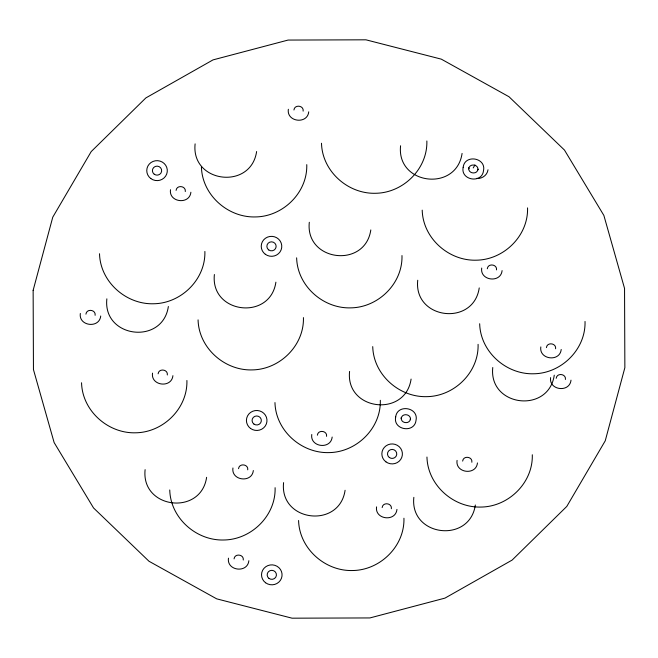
<?xml version="1.0" encoding="UTF-8"?>
<svg xmlns="http://www.w3.org/2000/svg" width="658" height="658" viewBox="0 0 658 658"><rect width="100%" height="100%" fill="white"/><g stroke="black" fill="none" stroke-linecap="round" stroke-linejoin="round"><path stroke-width="0.99" d="M186.905 380.489C187.76 408.412 163.192 432.47 135.597 432.8C107.945 433.614 82.242 410.74 81.551 382.759M204.877 251.463C205.732 279.379 181.164 303.445 153.569 303.766C125.917 304.58 100.213 281.714 99.523 253.733M306.768 164.632C307.623 192.547 283.055 216.614 255.46 216.934C227.8 217.757 202.096 194.883 201.414 166.902M275.102 487.693C275.957 515.609 251.389 539.675 223.794 539.996C196.142 540.81 170.438 517.945 169.748 489.963M303.428 317.6C304.284 345.524 279.716 369.59 252.121 369.911C224.46 370.725 198.757 347.86 198.074 319.878M380.316 400.303C381.171 428.218 356.603 452.285 329 452.605C301.348 453.428 275.644 430.554 274.962 402.573M401.98 255.559C402.844 283.475 378.276 307.541 350.673 307.87C323.02 308.684 297.317 285.811 296.635 257.829M426.853 140.977C427.708 168.892 403.14 192.958 375.545 193.279C347.885 194.094 322.181 171.228 321.499 143.247M403.938 518.224C404.793 546.14 380.225 570.206 352.63 570.527C324.978 571.341 299.275 548.476 298.584 520.494M478.086 344.34C478.942 372.255 454.374 396.322 426.779 396.651C399.126 397.465 373.423 374.591 372.732 346.61M527.552 207.879C528.415 235.794 503.847 259.861 476.244 260.19C448.591 261.004 422.888 238.13 422.206 210.149M532.297 454.76C533.161 482.676 508.593 506.742 480.99 507.063C453.337 507.886 427.634 485.012 426.952 457.03M585.028 321.466C585.883 349.39 561.315 373.448 533.72 373.777C506.068 374.591 480.365 351.726 479.674 323.736M85.927 314.154C86.502 308.38 96.019 309.548 95.13 315.305M100.723 315.996C99.44 328.786 78.384 326.195 80.334 313.463M176.081 190.392C176.665 184.618 186.173 185.786 185.293 191.544M190.886 192.235C189.603 205.025 168.538 202.434 170.496 189.701M168.358 306.505C162.715 345.392 102.59 338.072 106.859 298.847M158.117 373.826C158.693 368.052 168.209 369.22 167.321 374.978M172.914 375.669C171.631 388.459 150.575 385.876 152.524 373.135M256.612 151.529C250.969 190.417 190.845 183.097 195.113 143.872M293.937 109.976C294.513 104.203 304.029 105.37 303.149 111.12M206.612 477.321C200.97 516.201 140.845 508.889 145.114 469.656M308.734 111.819C307.451 124.601 286.394 122.018 288.344 109.277M275.891 282.175C270.249 321.063 210.124 313.751 214.393 274.518M238.533 468.685C239.109 462.911 248.617 464.079 247.737 469.828M253.33 470.528C252.047 483.309 230.991 480.727 232.94 467.986M234.059 558.872C234.635 553.098 244.151 554.266 243.271 560.016M248.856 560.715C247.572 573.496 226.516 570.914 228.466 558.173M370.808 229.938C365.165 268.826 305.041 261.506 309.309 222.281M317.37 435.201C317.946 429.427 327.462 430.595 326.582 436.344M332.167 437.044C330.884 449.825 309.828 447.243 311.777 434.502M345.088 490.276C339.446 529.164 279.321 521.852 283.59 482.618M462.08 153.421C456.438 192.309 396.313 184.988 400.582 145.763M411.086 379.074C405.435 417.962 345.318 410.641 349.587 371.416M382.158 507.565C382.734 501.791 392.25 502.959 391.362 508.716M473.217 167.93L474.969 164.936M396.955 509.407C395.672 522.197 374.616 519.606 376.565 506.874M488.014 169.772C487.339 175.184 481.903 179.108 476.556 178.4M479.23 287.908C473.579 326.796 413.463 319.475 417.731 280.25M487.298 268.76C487.874 262.986 497.382 264.154 496.502 269.903M502.095 270.603C500.812 283.384 479.756 280.801 481.705 268.061M462.648 461.094C463.232 455.32 472.74 456.488 471.86 462.245M477.453 462.936C476.17 475.726 455.106 473.135 457.063 460.403M475.339 504.999C469.697 543.886 409.572 536.566 413.841 497.341M546.403 347.621C546.987 341.856 556.495 343.015 555.615 348.773M554.266 375.175C548.616 414.063 488.499 406.743 492.768 367.518M561.208 349.472C559.925 362.254 538.861 359.671 540.818 346.93M556.207 378.317C556.791 372.543 566.299 373.711 565.419 379.46M571.004 380.159C569.721 392.941 548.665 390.359 550.614 377.618M33.139 290.326L33.451 369.582L54.137 442.579L93.543 507.951L148.996 561.258L216.696 598.854L292.053 618.183L369.911 617.936L444.973 598.114L512.13 560.081L566.793 506.421L605.245 440.802L624.861 367.674L624.549 288.418L603.863 215.421L564.457 150.049L509.004 96.742L441.304 59.146L365.947 39.817L288.089 40.064L213.028 59.886L145.87 97.919L91.207 151.579L52.755 217.198L33.139 290.326M395.68 417.007C392.818 430.085 414.598 433.606 416.021 420.33C418.883 407.261 397.103 403.732 395.68 417.007M401.273 417.698L401.224 418.488C401.799 412.714 411.308 413.882 410.428 419.639L410.477 418.85C409.901 424.624 400.393 423.456 401.273 417.698M463.174 167.313C460.312 180.391 482.084 183.919 483.507 170.644C486.369 157.566 464.597 154.038 463.174 167.313M468.759 168.012L468.71 168.802C469.294 163.028 478.802 164.196 477.922 169.945L477.971 169.155C477.387 174.929 467.879 173.77 468.759 168.012M265.306 254.268A10.273 9.977 3.7 0 0 281.698 247.605A10.273 9.977 3.7 0 0 267.502 237.127A10.273 9.977 3.7 0 0 265.306 254.268M268.703 249.917A4.639 4.507 3.7 0 0 276.105 246.906A4.639 4.507 3.7 0 0 269.698 242.177A4.639 4.507 3.7 0 0 268.703 249.917M150.838 178.573A10.273 9.977 3.7 0 0 167.231 171.903A10.273 9.977 3.7 0 0 153.034 161.432A10.273 9.977 3.7 0 0 150.838 178.573M154.235 174.222A4.639 4.507 3.7 0 0 161.638 171.212A4.639 4.507 3.7 0 0 155.23 166.482A4.639 4.507 3.7 0 0 154.235 174.222M250.509 428.416A10.273 9.977 3.7 0 0 266.901 421.745A10.273 9.977 3.7 0 0 252.705 411.266A10.273 9.977 3.7 0 0 250.509 428.416M253.906 424.056A4.639 4.507 3.7 0 0 261.308 421.046A4.639 4.507 3.7 0 0 254.901 416.317A4.639 4.507 3.7 0 0 253.906 424.056M385.933 461.858A10.273 9.977 3.7 0 0 402.326 455.188A10.273 9.977 3.7 0 0 388.13 444.709A10.273 9.977 3.7 0 0 385.933 461.858M389.33 457.507A4.639 4.507 3.7 0 0 396.733 454.489A4.639 4.507 3.7 0 0 390.326 449.759A4.639 4.507 3.7 0 0 389.33 457.507M265.602 582.774A10.273 9.977 3.7 0 0 281.994 576.104A10.273 9.977 3.7 0 0 267.798 565.633A10.273 9.977 3.7 0 0 265.602 582.774M268.999 578.423A4.639 4.507 3.7 0 0 276.401 575.413A4.639 4.507 3.7 0 0 269.994 570.683A4.639 4.507 3.7 0 0 268.999 578.423"/></g></svg>
